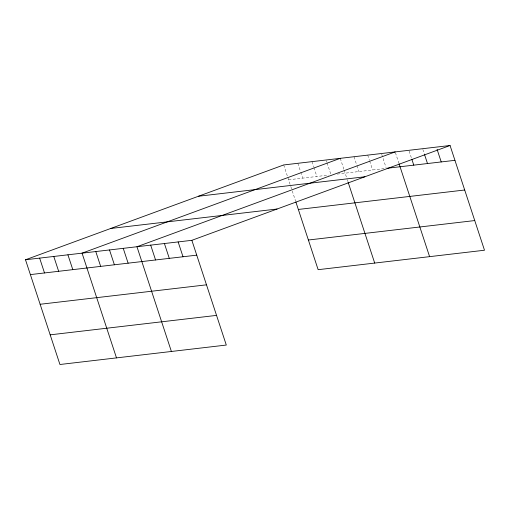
<?xml version="1.0" encoding="UTF-8"?>
<svg xmlns="http://www.w3.org/2000/svg" width="510" height="510" viewBox="0 0 510 510"><rect width="100%" height="100%" fill="white"/><g stroke="black" fill="none" stroke-linecap="round" stroke-linejoin="round"><path stroke-width="0.38" stroke-dasharray="2.55 1.91" d="M288.583 179.781L328.644 175.096M337.288 174.088L384.03 168.619M422.86 149.443L424.32 153.899M409.135 151.049L411.57 158.47M395.409 152.656L398.826 163.041M381.684 154.256L386.076 167.612M367.716 155.123L369.425 160.312M369.667 161.058L372.593 169.958M353.991 156.723L356.675 164.889M356.917 165.629L358.868 171.564M340.266 158.329L343.925 169.46M344.167 170.2L347.093 179.099M347.335 179.845L347.826 181.324M326.368 160.726L326.859 162.212M327.101 162.951L330.76 174.082M311.986 161.638L313.695 166.827M313.937 167.573L316.863 176.473M297.846 163.289L300.524 171.449M300.772 172.195L302.723 178.13M283.7 164.947L290.534 185.716M290.776 186.456L291.994 190.166M292.236 190.906L295.653 201.291"/><path stroke-width="0.76" d="M25.5 259.769L191.862 240.318L226.3 345.053L59.938 364.503L25.5 259.769L283.7 164.947L450.062 145.497L484.5 250.231L318.138 269.682L295.896 202.03M340.266 158.329L82.065 253.158L116.497 357.892M395.167 151.91L136.96 246.738L171.398 351.473M191.862 240.318L450.062 145.497M387.084 168.268L454.939 160.331M198.498 196.235L364.854 176.785M110.708 228.474L277.07 209.023M298.337 209.451L464.699 190M308.384 240.012L474.746 220.562M30.377 274.603L196.739 255.153M40.131 304.272L206.493 284.822M50.184 334.84L216.546 315.39M437.07 149.322L441.22 161.938M424.569 154.638L427.495 163.538M411.819 159.209L413.769 165.144M399.069 163.78L429.598 256.651M348.069 182.07L374.703 263.071M178.137 241.925L183.013 256.76M164.411 243.525L169.288 258.366M150.686 245.131L155.563 259.966M123.235 248.338L128.118 263.179M109.51 249.945L114.393 264.786M95.784 251.551L100.668 266.386M67.919 254.809L72.802 269.643M53.779 256.46L58.663 271.301M39.64 258.117L44.517 272.952"/></g></svg>
